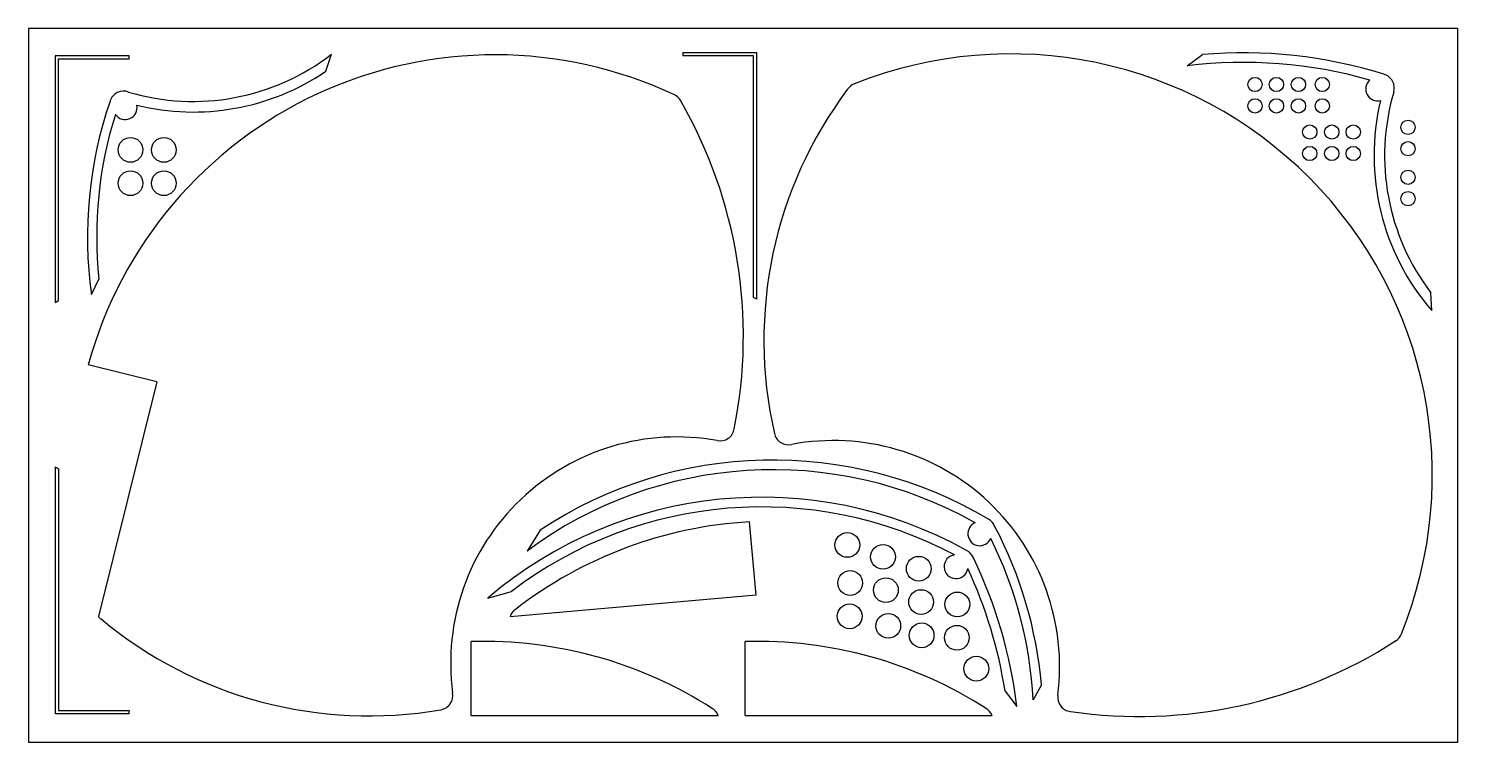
# Model space of a CAD drawing. Extents: x 0 to 600, y -300 to 0.
import ezdxf

# ---------------------------------------------------------------- set-up
doc = ezdxf.new("R2010")
doc.units = 0
doc.layers.add('BLACK', color=7, linetype='CONTINUOUS')

msp = doc.modelspace()

# ---------------------------------------------------------------- linework, layer by layer
at = {"layer": 'BLACK', "linetype": 'CONTINUOUS'}
for p, q in [((0, 0), (0, -300)), ((600, 0), (0, 0)), ((600, 0), (600, -300)), ((11.2215, -11.4248), (11.2115, -115.087)), ((42.2095, -11.4248), (11.2215, -11.4248)), ((124.834, -17.9759), (127.153, -10.8229)), ((304.381, -11.419), (274.684, -11.419)), ((274.719, -10.089), (305.707, -10.089)), ((304.396, -113.011), (304.381, -11.419)), ((305.707, -10.089), (305.717, -113.751)), ((486.456, -15.6126), (492.953, -10.9092)), ((12.5325, -114.347), (12.5475, -12.7548)), ((12.5475, -12.7548), (42.2452, -12.7548)), ((26.4195, -111.735), (29.5367, -105.306)), ((305.717, -113.751), (304.396, -113.011)), ((589.245, -118.527), (588.856, -111.018)), ((11.2115, -115.087), (12.5325, -114.347)), ((53.8781, -148.499), (25.0616, -141.313)), ((53.8781, -148.499), (29.31, -247.099)), ((11.2927, -287.911), (11.2827, -184.249)), ((11.2827, -184.249), (12.6037, -184.989)), ((12.6037, -184.989), (12.6187, -286.581)), ((305.46, -238.167), (302.759, -207.297)), ((214.761, -210.779), (209.338, -219.556)), ((192.831, -239.316), (202.764, -236.523)), ((305.46, -238.167), (202.193, -247.201)), ((185.908, -288.632), (185.908, -257.644)), ((300.908, -288.632), (300.908, -257.644)), ((425.304, -275.801), (421.855, -282.059)), ((410.061, -278.508), (414.988, -284.837)), ((42.2807, -287.911), (11.2927, -287.911)), ((12.6187, -286.581), (42.3163, -286.581)), ((185.908, -288.632), (289.569, -288.632)), ((300.908, -288.632), (404.569, -288.632)), ((600, -300), (0, -300))]:
    msp.add_line(p, q, dxfattribs=at)
at = {"layer": 'BLACK'}
for centre, radius in [((515, -23.5), 3), ((524, -23.5), 3), ((533.25, -23.5), 3), ((543.25, -23.5), 3), ((515, -32.5), 3), ((524, -32.5), 3), ((533.25, -32.5), 3), ((543.25, -32.5), 3), ((538, -43.5), 3), ((547.25, -43.5), 3), ((556.25, -43.5), 3), ((579.25, -41.5), 3), ((42.8, -51), 5.2), ((56.8, -51), 5.2), ((579.25, -50.5), 3), ((538, -52.5), 3), ((547.25, -52.5), 3), ((556.25, -52.5), 3), ((42.8, -65), 5.2), ((56.8, -65), 5.2), ((579.25, -62.5), 3), ((579.25, -71.5), 3), ((343.8, -217), 5.2), ((358.8, -222), 5.2), ((373.8, -227), 5.2), ((345, -233), 5.2), ((360, -236), 5.2), ((374.8, -241), 5.2), ((390, -242), 5.2), ((344.8, -247), 5.2), ((361, -251), 5.2), ((375, -255), 5.2), ((389.8, -256), 5.2), ((398, -269), 5.2)]:
    msp.add_circle(centre, radius, dxfattribs=at)
for centre, radius, start, end in [((195.851, -188.107), 177.084, 64.9112, 164.678), ((69.1027, 64.3333), 94.9646, -106.615, -52.3177), ((-134.64, -16.8288), 176.932, 1.35024, 1.75024), ((451.569, -15.493), 176.932, 178.25, 178.65), ((412.383, -187.734), 177.084, -22.0808, 111.749), ((509.877, -208.94), 198.753, 72.6737, 94.8847), ((69.1027, 64.3333), 99.402, -103.759, -55.8984), ((509.877, -208.94), 194.741, 74.1078, 96.9074), ((348.869, -28.8748), 6.001, 110.513, 147.713), ((566.51, -25.3996), 5.0058, 131.353, 284.006), ((567.501, -25.0015), 6.0049, -17.248, 74.8523), ((39.9173, -32.3372), 6.0233, 70.2887, 161.889), ((268.601, -33.2578), 6.0014, 28.7041, 67.076), ((484.462, -130.942), 175.697, 143.188, 192.888), ((664.38, -53.4468), 94.9649, 163.693, 217.318), ((200.418, -87.3701), 175.696, -198.898, -172.029), ((40.5677, -33.247), 5.0002, -145.713, 11.8958), ((101.412, -129.182), 198.753, -11.3263, 29.8104), ((664.38, -53.4468), 99.4021, 166.509, 220.898), ((200.418, -87.3701), 171.82, -197.374, -174.008), ((272.203, -266.585), 94.9649, 79.693, 187.593), ((290.365, -167.263), 6.0049, -101.248, -9.14798), ((319.088, -168.896), 6.0233, -167.889, -76.289), ((338.008, -268.088), 94.9649, -7.30696, 100.593), ((312.576, -358.395), 173.016, 60.5891, 126.634), ((312.576, -358.395), 177.083, 59.2513, 123.53), ((307.768, -374.031), 177.084, 60.9192, 130.47), ((307.768, -374.031), 173.017, 62.0427, 127.366), ((312.826, -384.005), 176.995, 93.2604, 127.76), ((399.422, -212.309), 5.0005, -247.881, -23.4959), ((400.159, -211.428), 6.001, 23.287, 60.487), ((250.269, -291.027), 175.697, 4.97138, 27.812), ((250.269, -291.027), 171.82, 2.99176, 26.5216), ((389.43, -226.176), 5.0007, 96.302, 352.402), ((391.145, -224.629), 5.9968, 24.6995, 63.2995), ((217.669, -308.662), 194.741, 8.90736, 24.8451), ((217.669, -308.662), 198.752, 6.8847, 25.8112), ((207.692, -248.785), 5.7227, 124.49, 163.89), ((33.8863, -243.219), 5.9992, -139.705, -125.324), ((142.91, -113.154), 175.695, -129.812, -80.112), ((191.281, -434.557), 176.995, 57.2396, 91.7396), ((306.281, -434.557), 176.995, 57.2396, 91.7396), ((466.285, -90.3394), 198.753, -98.3263, -57.1617), ((570.833, -252.281), 5.9968, -58.3005, -19.7005), ((172.157, -280.289), 6.0233, -80.889, 10.711), ((438.145, -281.028), 6.0049, 171.752, 263.852), ((-134.569, -282.507), 176.932, -1.75024, -1.35024), ((284.229, -290.689), 5.7227, 21.1101, 60.5101), ((399.229, -290.689), 5.7227, 21.1101, 60.5101)]:
    msp.add_arc(centre, radius, start, end, dxfattribs=at)

doc.saveas('drawing.dxf')
